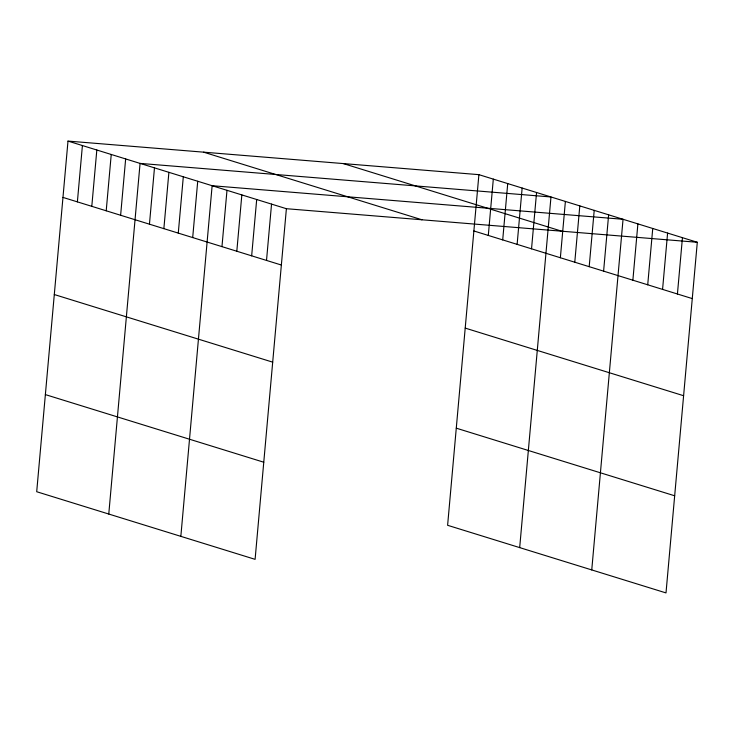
<?xml version="1.0" encoding="UTF-8"?>
<svg xmlns="http://www.w3.org/2000/svg" width="734" height="734" viewBox="0 0 734 734"><rect width="100%" height="100%" fill="white"/><g stroke="black" fill="none" stroke-linecap="round" stroke-linejoin="round"><path stroke-width="1.1" d="M67.996 141.084L36.7 491.725L255.102 559.345L286.388 208.704L67.996 141.084L478.898 174.655L697.3 242.275L666.004 592.916L447.612 525.296L478.898 174.655M77.382 201.868L82.41 145.552M91.796 206.337L96.824 150.011M106.21 210.796L111.238 154.479M120.624 215.264L125.652 158.939M108.77 514.039L140.066 163.407L550.977 196.969L519.681 547.61M149.452 224.182L154.479 167.866M163.865 228.65L168.893 172.325M178.279 233.109L183.307 176.793M192.693 237.577L197.721 181.252M180.839 536.361L212.135 185.72L623.047 219.282L591.751 569.923M221.962 246.633L226.989 190.317M236.816 251.23L241.835 194.914M251.661 255.836L256.689 199.51M266.515 260.432L271.543 204.107M488.294 235.44L493.312 179.114M502.707 239.899L507.726 183.583M517.121 244.358L522.14 188.042M531.535 248.826L536.563 192.501M560.363 257.753L565.391 201.428M574.777 262.212L579.805 205.896M589.191 266.681L594.219 210.355M603.605 271.14L608.633 214.814M632.873 280.195L637.892 223.879M647.718 284.801L652.746 228.476M662.573 289.398L667.601 233.073M677.427 293.995L682.446 237.678M286.388 208.704L697.3 242.275M343.301 163.572L561.703 231.192M473.88 230.971L692.272 298.591M203.593 152.167L421.995 219.787M62.968 197.409L281.37 265.029M465.209 328.098L683.602 395.718M54.298 294.536L272.699 362.156M456.273 428.17L674.674 495.789M45.37 394.598L263.763 462.218"/></g></svg>
